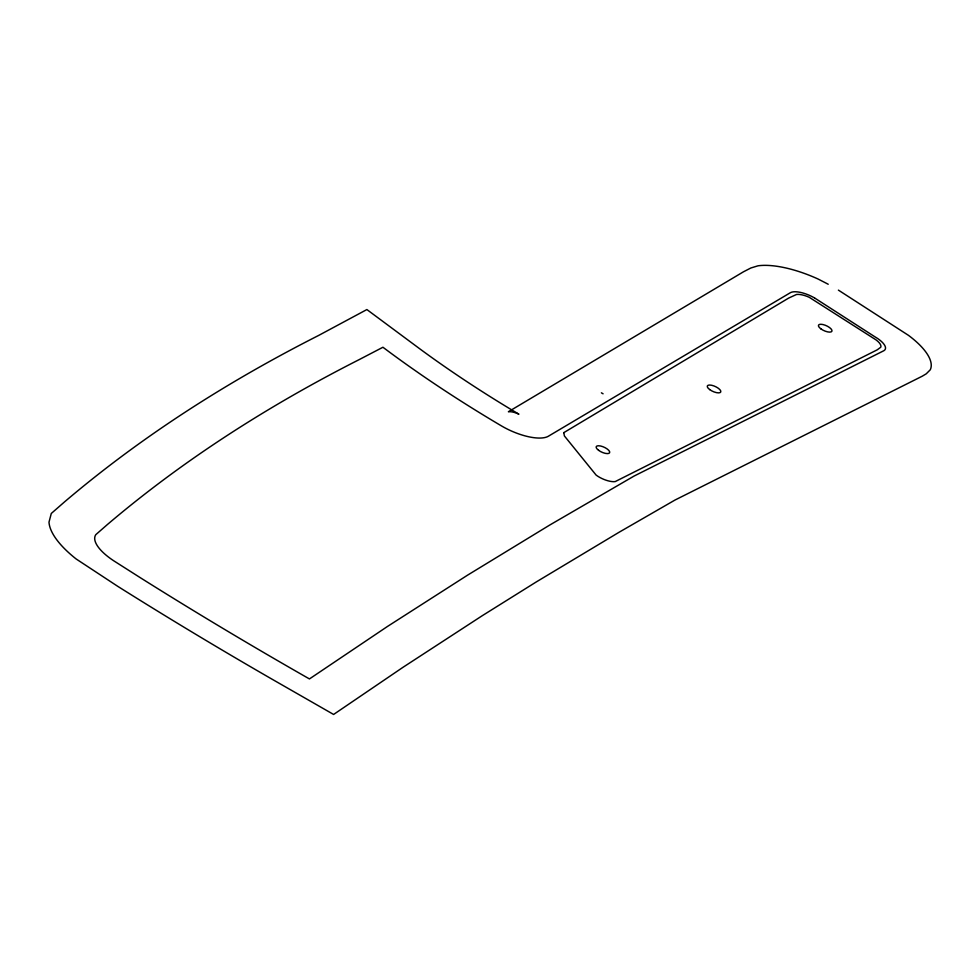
<?xml version="1.0" encoding="UTF-8"?>
<svg xmlns="http://www.w3.org/2000/svg" width="980" height="980" viewBox="0 0 980 980"><rect width="100%" height="100%" fill="white"/><g stroke="black" fill="none" stroke-linecap="round" stroke-linejoin="round"><path stroke-width="1.47" d="M828.223 284.249L818.018 278.994A69.09 25.762 24.3 0 0 757.993 265.813L750.864 267.993L743.502 271.779L508.399 411.735A11.699 4.361 24.3 0 1 518.591 414.013L518.812 414.124M601.389 392.821L603.08 393.801M518.591 414.013L511.67 409.861A559.078 208.532 24.3 0 1 446.709 368.015A559.727 208.764 24.3 0 1 420.702 349.505L366.888 309.558L318.733 335.393A6045.792 2255.005 24.3 0 0 64.79 501.674L51.291 513.459L49 522.144A94.092 35.096 24.3 0 0 76.085 558.931L117.784 586.359A1953.483 728.618 24.3 0 0 271.485 678.87L333.604 714.457L403.062 667.258L482.283 615.685L536.256 581.949L618.919 532.348L674.963 500.057L922.327 376.161L926.247 373.809L930.253 369.803A69.09 25.762 24.3 0 0 908.485 335.356L838.39 290.117M814.821 298.116L875.067 336.899A19.612 7.313 24.3 0 1 883.813 350.73L634.048 476.072L549.792 525.01L467.595 575.138L387.48 626.453L309.447 678.932A1904.434 710.329 24.3 0 1 140.361 577.735L116.265 562.398A44.627 16.648 24.3 0 1 95.832 534.639L107.494 524.447A5996.743 2236.715 24.3 0 1 359.378 359.513L382.935 347.251A607.796 226.699 24.3 0 0 410.694 367.427L420.249 374.091A607.796 226.699 24.3 0 0 501.576 425.969A37.767 14.088 24.3 0 0 548.114 436.382L790.444 292.665A19.612 7.313 24.3 0 1 814.552 297.957M563.794 432.646L564.407 435.953L596.122 475.092A14.676 5.476 24.3 0 0 615.22 481.584L877.235 349.823L880.738 347.251A14.676 5.476 24.3 0 0 876.108 339.938L809.235 297.295A14.676 5.476 24.3 0 0 796.495 294.49L788.655 298.079L563.794 432.646M598.56 450.298A7.362 2.744 24.3 0 0 609.634 452.723A7.362 2.744 24.3 0 0 600.618 446.01A7.362 2.744 24.3 0 0 598.56 450.298M709.679 389.575A7.362 2.744 24.3 0 0 720.741 392A7.362 2.744 24.3 0 0 711.737 385.287A7.362 2.744 24.3 0 0 709.679 389.575M820.836 328.815A7.362 2.744 24.3 0 0 831.91 331.24A7.362 2.744 24.3 0 0 822.894 324.527A7.362 2.744 24.3 0 0 820.836 328.815"/></g></svg>
